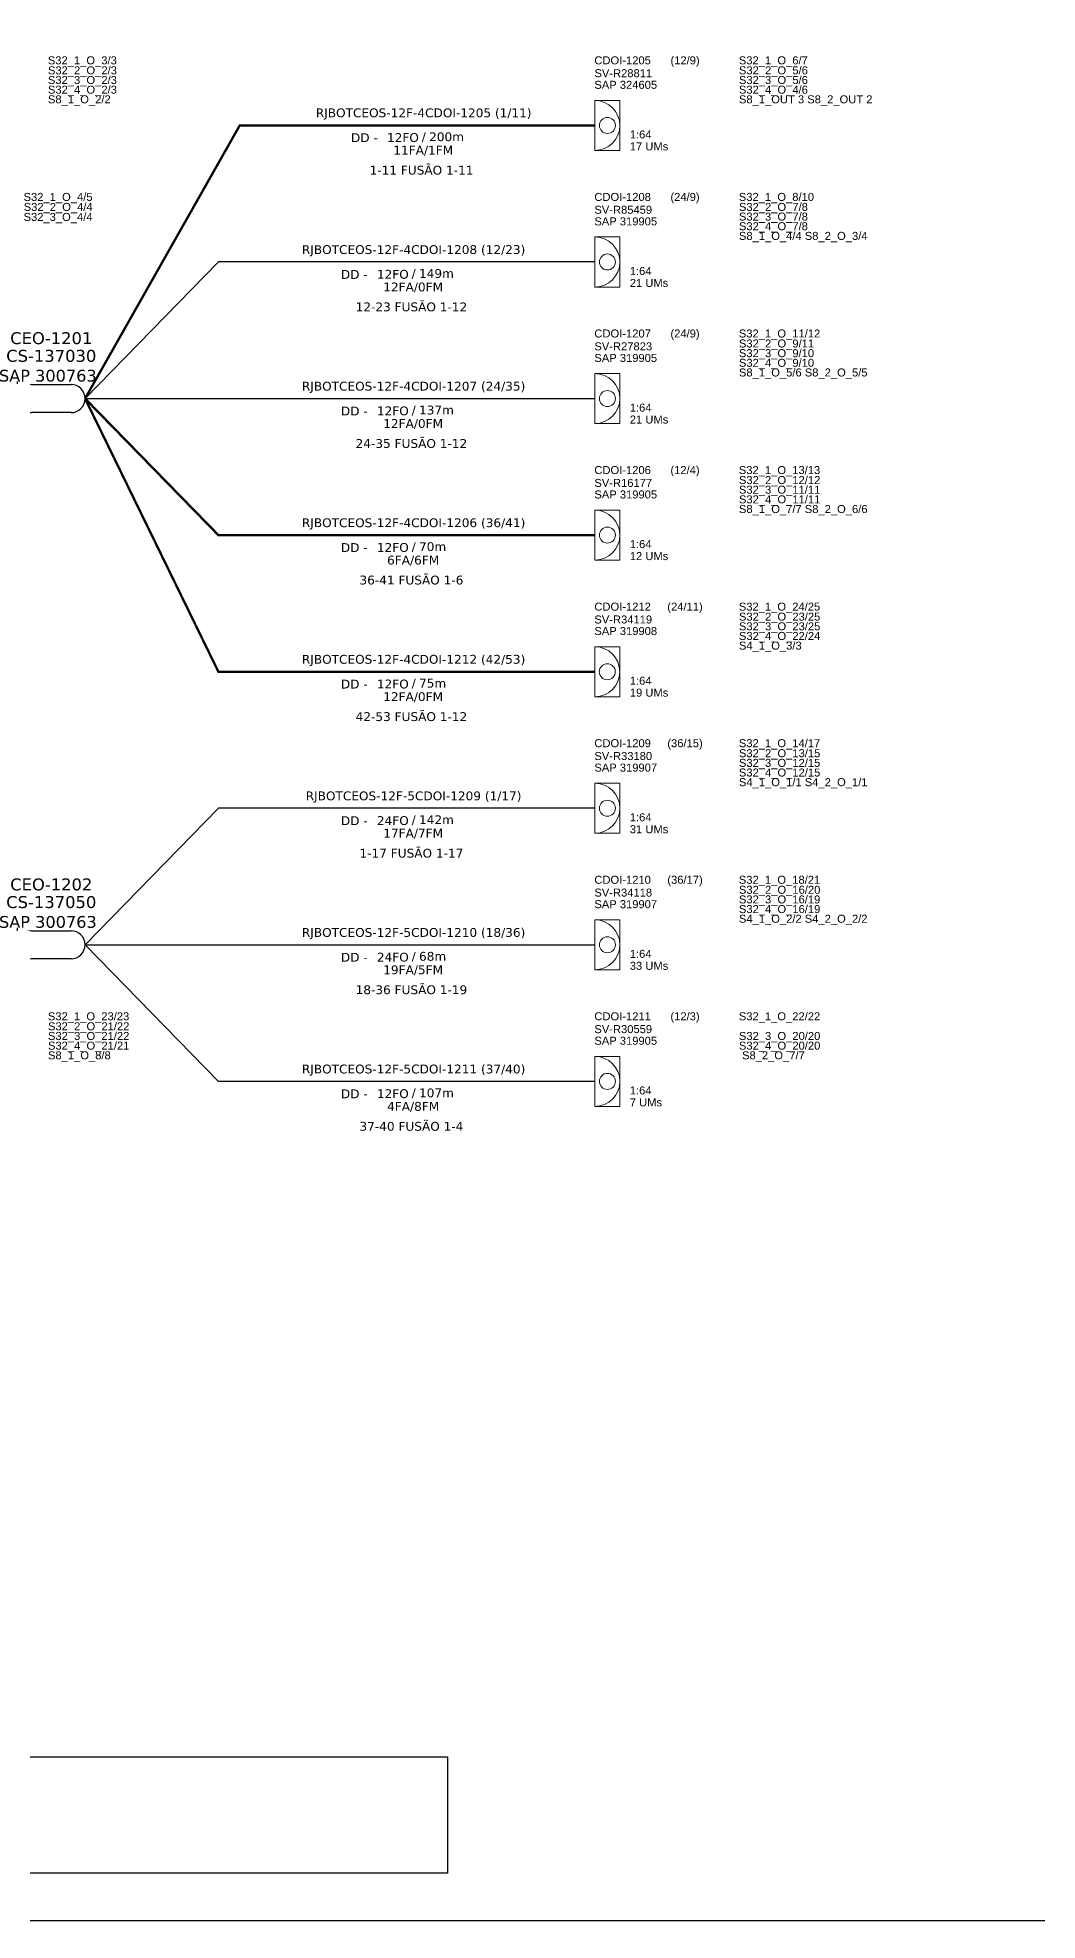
# Model space of a CAD drawing. Header units: millimetres. Extents: x 1934 to 2775, y 1519 to 2113.
# Drawn here: x 2142.1 to 2346.1, y 1519.2 to 1903.2 of the extents above; entities that cross this region are included whole.
import ezdxf
from ezdxf.enums import TextEntityAlignment as Align

# ---------------------------------------------------------------- set-up
doc = ezdxf.new("R2010")
doc.units = ezdxf.units.MM
doc.header["$LTSCALE"] = 3
doc.header["$MEASUREMENT"] = 0
doc.linetypes.add('1', pattern=[3000, 1000, 1000, 1000])
for name, color, linetype, lineweight in [("20.0-LEGENDA DOS CDO'S", 1, 'Continuous', 0), ('20.1-CDO_INTERIOR', 1, 'Continuous', 0), ('20.2-CDO_POSTE', 1, 'Continuous', 5), ('40.1-ETIQUETAS', 1, 'Continuous', 20)]:
    doc.layers.add(name, color=color, linetype=linetype, lineweight=lineweight)
doc.layers.add('20.4-CEO', color=1, linetype='Continuous')
doc.layers.add('20.5-CABO EM DUTO', color=1, linetype='Continuous')
doc.styles.add('ARIAL', font='arial.ttf')
doc.styles.add('siredit', font='verdana.ttf')

# ---------------------------------------------------------------- blocks, each defined once
blk = doc.blocks.new('CDO_INTERIOR_TROCA')
at = {"layer": '20.1-CDO_INTERIOR', "color": 0, "lineweight": 18}
blk.add_lwpolyline([(4.25, -4.25), (4.25, 4.25), (0, 4.25), (0, -4.25)], close=True, dxfattribs=at)
blk.add_circle((2.13, 0), 1.36, dxfattribs=at)
blk.add_arc((0, 0), 4.25, 270, 90, dxfattribs=at)
at = {"layer": "20.0-LEGENDA DOS CDO'S", "color": 0, "style": 'ARIAL'}
for tag, p in [('CDO_N', (-0.08, 10.38)), ('SPLITER_1', (24.48, 10.38)), ('SPLITER_2', (24.5, 8.68)), ('SAP_ANTIGO', (-0.08, 6.23)), ('SURVEY', (-0.08, 8.2)), ('/_SAP_NOVO', (12.37, 6.23)), ('SPLITER_3', (24.5, 7.04)), ('SPLITER_4', (24.5, 5.4)), ('SPLITER_5', (24.5, 3.75)), ('1:XX', (5.94, -2.22)), ('UMS', (5.94, -4.24))]:
    blk.add_attdef(tag, p, '', height=1.36, dxfattribs=at)
blk.add_attdef('FIBRAS_UTILIZADAS', text='', height=1.36, dxfattribs=at).set_placement((15.34, 10.38), align=Align.CENTER)
blk = doc.blocks.new('PDO_PST')
at = {"color": 1}
blk.add_line((2.5, 0), (-2.5, 0), dxfattribs=at)
at = {"color": 1, "const_width": 0.5}
blk.add_lwpolyline([(-0.25, -0.46, 1), (0.25, -0.46, 1)], format="xyb", close=True, dxfattribs=at)
at = {"color": 1}
blk.add_circle((0, 1.19), 0.862, dxfattribs=at)
blk.add_arc((0, 0), 2.5, 0, 180, dxfattribs=at)
blk = doc.blocks.new('CDOE_POSTE 2')
at = {"layer": '20.2-CDO_POSTE', "color": 0, "linetype": 'Continuous', "xscale": 1.700328304346724, "yscale": 1.700328304346724, "zscale": 1.700328304346724, "rotation": 269.882008258618}
blk.add_blockref('PDO_PST', (0.43, 0), dxfattribs=at)
at = {"layer": "20.0-LEGENDA DOS CDO'S", "color": 0, "style": 'ARIAL'}
for tag, p in [('CDO_N', (-0.47, 10.38)), ('SPLITER_1', (20.79, 10.38)), ('SPLITER_2', (20.8, 8.68)), ('SAP', (-0.47, 6.23)), ('CORDOALHA', (-0.47, 8.2)), ('1:XX', (6.36, -2.22)), ('UMS', (6.36, -4.24))]:
    blk.add_attdef(tag, p, '', height=1.36, dxfattribs=at)
blk.add_attdef('FIBRAS_UTILIZADAS', text='', height=1.36, dxfattribs=at).set_placement((14.95, 10.38), align=Align.CENTER)
blk = doc.blocks.new('CEO_UN')
at = {"layer": '20.4-CEO', "color": 0}
for p, q in [((-9.11, 2.39), (-2.39, 2.39)), ((-2.39, -2.39), (-9.11, -2.39))]:
    blk.add_line(p, q, dxfattribs=at)
blk.add_lwpolyline([(-11.5, -2.89), (-11.5, 2.89)], dxfattribs=at)
for centre, start, end in [((-9.11, 0), 90, 270), ((-2.39, 0), 270, 90)]:
    blk.add_arc(centre, 2.39, start, end, dxfattribs=at)
at = {"layer": '20.4-CEO', "color": 7, "style": 'siredit'}
for tag, height, p in [('NOME?', 2.03, (-5.75, 10.27)), ('LOCAL?', 2.03, (-5.75, 7.27)), ('TIPO?', 2, (-6.33, 3.89))]:
    blk.add_attdef(tag, text='', height=height, dxfattribs=at).set_placement(p, align=Align.MIDDLE_CENTER)
blk.add_attdef('FIBRAS_RESERVA', text='', height=2.03, dxfattribs=at).set_placement((-5.75, -3.97), align=Align.TOP_CENTER)
blk = doc.blocks.new('ETIQUETA_RS5F')
at = {"layer": '40.1-ETIQUETAS', "color": 0, "style": 'siredit'}
blk.add_text('/', height=1.5, dxfattribs=at).set_placement((1.55, -1.95), align=Align.MIDDLE_RIGHT)
for tag, p in [('ETIQUETA_R_PRIMARIA', (1.18, 4.1)), ('ETIQUETA_R_SECUNDARIA', (1.18, 2.1)), ('F_ATIVAS/F_MORTAS', (1.11, -4.24))]:
    blk.add_attdef(tag, text='', height=1.5, dxfattribs=at).set_placement(p, align=Align.MIDDLE_CENTER)
for tag, p in [('TIPO_CABO', (-6.62, -2.12)), ('CAP_CABO', (0.37, -2.09))]:
    blk.add_attdef(tag, text='', height=1.5, dxfattribs=at).set_placement(p, align=Align.MIDDLE_RIGHT)
blk.add_attdef('METROS', text='', height=1.5, dxfattribs=at).set_placement((2.11, -1.95), align=Align.MIDDLE_LEFT)
for tag, p in [('FUSÃO_1', (0.82, -8.39)), ('FUSÃO_2', (0.82, -10.6)), ('FUSÃO_3', (0.82, -12.93)), ('FUSÃO_4', (0.82, -15.14)), ('FUSÃO_5', (0.82, -17.16))]:
    blk.add_attdef(tag, text='', height=1.5, dxfattribs=at).set_placement(p, align=Align.CENTER)

msp = doc.modelspace()

# ---------------------------------------------------------------- linework, layer by layer
at = {"color": 0}
for p, q in [((1943.81, 1552.51), (2225.67, 1552.51)), ((2225.67, 1552.51), (2225.67, 1528.8)), ((2225.67, 1528.8), (1943.81, 1528.8))]:
    msp.add_line(p, q, dxfattribs=at)
at = {"linetype": 'Continuous'}
msp.add_lwpolyline([(1934.06, 1519.17), (2775.06, 1519.17), (2775.06, 2113.17), (1934.06, 2113.17)], close=True, dxfattribs=at)
at = {"layer": '20.5-CABO EM DUTO', "color": 1, "linetype": 'ByBlock', "const_width": 0.48}
msp.add_lwpolyline([(2255.77, 1885.33), (2183.31, 1885.33), (2183.31, 1885.33), (2151.75, 1829.61)], dxfattribs=at)
at = {"layer": '20.5-CABO EM DUTO', "color": 7, "linetype": '1', "ltscale": 0.12}
for points in [[(2255.77, 1857.47), (2178.95, 1857.47), (2151.75, 1829.61)], [(2151.75, 1829.61), (2255.77, 1829.61)]]:
    msp.add_lwpolyline(points, dxfattribs=at)
at = {"layer": '20.5-CABO EM DUTO', "color": 8, "linetype": 'ByBlock'}
for points in [[(2255.77, 1801.75, 0.48, 0.48, 0), (2178.95, 1801.75, 0.48, 0.48, 0), (2151.75, 1829.61, 0, 0, 0)], [(2255.76, 1773.89, 0.48, 0.48, 0), (2178.95, 1773.89, 0.48, 0.48, 0), (2151.75, 1829.61, 0, 0, 0)]]:
    msp.add_lwpolyline(points, format="xyseb", dxfattribs=at)
at = {"layer": '20.5-CABO EM DUTO', "color": 7, "linetype": 'ByBlock', "ltscale": 0.12}
for points in [[(2255.77, 1746.04), (2178.95, 1746.04), (2151.75, 1718.18)], [(2255.77, 1690.32), (2178.95, 1690.32), (2151.75, 1718.18)], [(2151.75, 1718.18), (2255.77, 1718.18)]]:
    msp.add_lwpolyline(points, dxfattribs=at)

# ---------------------------------------------------------------- block references
at = {"color": 7}
ref = msp.add_blockref('CDO_INTERIOR_TROCA', (2114.77, 1885.33), dxfattribs=dict(at, xscale=1.2, yscale=1.2, zscale=1.2))
ref.add_attrib('CDO_N', 'CDOI-1202', (2114.67, 1897.79), dxfattribs={"layer": "20.0-LEGENDA DOS CDO'S", "color": 0, "height": 1.632, "style": 'ARIAL'})
ref.add_attrib('FIBRAS_UTILIZADAS', '(12/7)', dxfattribs={"layer": "20.0-LEGENDA DOS CDO'S", "color": 0, "height": 1.632, "style": 'ARIAL'}).set_placement((2133.18, 1897.79), align=Align.CENTER)
ref.add_attrib('SURVEY', 'SV-R58457', (2114.68, 1895.17), dxfattribs={"layer": "20.0-LEGENDA DOS CDO'S", "color": 0, "height": 1.632, "style": 'ARIAL'})
ref.add_attrib('SAP_ANTIGO', 'SAP 319905', (2114.67, 1892.8), dxfattribs={"layer": "20.0-LEGENDA DOS CDO'S", "color": 0, "height": 1.632, "style": 'ARIAL'})
ref.add_attrib('1:XX', '1:64', (2121.91, 1882.67), dxfattribs={"layer": "20.0-LEGENDA DOS CDO'S", "color": 0, "height": 1.632, "style": 'ARIAL'})
ref.add_attrib('UMS', '11 UMs', (2121.91, 1880.24), dxfattribs={"layer": "20.0-LEGENDA DOS CDO'S", "color": 0, "height": 1.632, "style": 'ARIAL'})
ref.add_attrib('SPLITER_1', 'S32_1_O_3/3', (2144.15, 1897.79), dxfattribs={"layer": "20.0-LEGENDA DOS CDO'S", "color": 0, "height": 1.6323, "style": 'ARIAL'})
ref.add_attrib('SPLITER_2', 'S32_2_O_2/3', (2144.17, 1895.75), dxfattribs={"layer": "20.0-LEGENDA DOS CDO'S", "color": 0, "height": 1.6323, "style": 'ARIAL'})
ref.add_attrib('SPLITER_3', 'S32_3_O_2/3', (2144.17, 1893.78), dxfattribs={"layer": "20.0-LEGENDA DOS CDO'S", "color": 0, "height": 1.6323, "style": 'ARIAL'})
ref.add_attrib('SPLITER_4', 'S32_4_O_2/3', (2144.17, 1891.81), dxfattribs={"layer": "20.0-LEGENDA DOS CDO'S", "color": 0, "height": 1.6323, "style": 'ARIAL'})
ref.add_attrib('SPLITER_5', 'S8_1_O_2/2   ', (2144.17, 1889.84), dxfattribs={"layer": "20.0-LEGENDA DOS CDO'S", "color": 0, "height": 1.6323, "style": 'ARIAL'})
at = {"color": 1}
ref = msp.add_blockref('CDO_INTERIOR_TROCA', (2255.77, 1885.33), dxfattribs=dict(at, xscale=1.2, yscale=1.2, zscale=1.2))
ref.add_attrib('CDO_N', 'CDOI-1205', (2255.67, 1897.79), dxfattribs={"layer": "20.0-LEGENDA DOS CDO'S", "color": 0, "height": 1.632, "style": 'ARIAL'})
ref.add_attrib('FIBRAS_UTILIZADAS', '(12/9)', dxfattribs={"layer": "20.0-LEGENDA DOS CDO'S", "color": 0, "height": 1.632, "style": 'ARIAL'}).set_placement((2274.18, 1897.79), align=Align.CENTER)
ref.add_attrib('SURVEY', 'SV-R28811', (2255.68, 1895.17), dxfattribs={"layer": "20.0-LEGENDA DOS CDO'S", "color": 0, "height": 1.632, "style": 'ARIAL'})
ref.add_attrib('SAP_ANTIGO', 'SAP 324605', (2255.67, 1892.8), dxfattribs={"layer": "20.0-LEGENDA DOS CDO'S", "color": 0, "height": 1.632, "style": 'ARIAL'})
ref.add_attrib('1:XX', '1:64', (2262.9, 1882.67), dxfattribs={"layer": "20.0-LEGENDA DOS CDO'S", "color": 0, "height": 1.632, "style": 'ARIAL'})
ref.add_attrib('UMS', '17 UMs', (2262.9, 1880.24), dxfattribs={"layer": "20.0-LEGENDA DOS CDO'S", "color": 0, "height": 1.632, "style": 'ARIAL'})
ref.add_attrib('SPLITER_1', 'S32_1_O_6/7', (2285.15, 1897.79), dxfattribs={"layer": "20.0-LEGENDA DOS CDO'S", "color": 0, "height": 1.6323, "style": 'ARIAL'})
ref.add_attrib('SPLITER_2', 'S32_2_O_5/6', (2285.17, 1895.75), dxfattribs={"layer": "20.0-LEGENDA DOS CDO'S", "color": 0, "height": 1.6323, "style": 'ARIAL'})
ref.add_attrib('SPLITER_3', 'S32_3_O_5/6', (2285.17, 1893.78), dxfattribs={"layer": "20.0-LEGENDA DOS CDO'S", "color": 0, "height": 1.6323, "style": 'ARIAL'})
ref.add_attrib('SPLITER_4', 'S32_4_O_4/6', (2285.17, 1891.81), dxfattribs={"layer": "20.0-LEGENDA DOS CDO'S", "color": 0, "height": 1.6323, "style": 'ARIAL'})
ref.add_attrib('SPLITER_5', 'S8_1_OUT 3 S8_2_OUT 2', (2285.17, 1889.84), dxfattribs={"layer": "20.0-LEGENDA DOS CDO'S", "color": 0, "height": 1.6323, "style": 'ARIAL'})
at = {"color": 7, "linetype": '1'}
ref = msp.add_blockref('CDO_INTERIOR_TROCA', (2255.77, 1857.47), dxfattribs=dict(at, xscale=1.2, yscale=1.2, zscale=1.2))
ref.add_attrib('CDO_N', 'CDOI-1208', (2255.67, 1869.93), dxfattribs={"layer": "20.0-LEGENDA DOS CDO'S", "color": 0, "height": 1.632, "style": 'ARIAL'})
ref.add_attrib('FIBRAS_UTILIZADAS', '(24/9)', dxfattribs={"layer": "20.0-LEGENDA DOS CDO'S", "color": 0, "height": 1.632, "style": 'ARIAL'}).set_placement((2274.17, 1869.93), align=Align.CENTER)
ref.add_attrib('SURVEY', 'SV-R85459', (2255.67, 1867.31), dxfattribs={"layer": "20.0-LEGENDA DOS CDO'S", "color": 0, "height": 1.632, "style": 'ARIAL'})
ref.add_attrib('SAP_ANTIGO', 'SAP 319905', (2255.67, 1864.94), dxfattribs={"layer": "20.0-LEGENDA DOS CDO'S", "color": 0, "height": 1.632, "style": 'ARIAL'})
ref.add_attrib('1:XX', '1:64', (2262.9, 1854.81), dxfattribs={"layer": "20.0-LEGENDA DOS CDO'S", "color": 0, "height": 1.632, "style": 'ARIAL'})
ref.add_attrib('UMS', '21 UMs', (2262.9, 1852.38), dxfattribs={"layer": "20.0-LEGENDA DOS CDO'S", "color": 0, "height": 1.632, "style": 'ARIAL'})
ref.add_attrib('SPLITER_1', 'S32_1_O_8/10', (2285.15, 1869.93), dxfattribs={"layer": "20.0-LEGENDA DOS CDO'S", "color": 0, "height": 1.6323, "style": 'ARIAL'})
ref.add_attrib('SPLITER_2', 'S32_2_O_7/8', (2285.17, 1867.89), dxfattribs={"layer": "20.0-LEGENDA DOS CDO'S", "color": 0, "height": 1.6323, "style": 'ARIAL'})
ref.add_attrib('SPLITER_3', 'S32_3_O_7/8', (2285.17, 1865.92), dxfattribs={"layer": "20.0-LEGENDA DOS CDO'S", "color": 0, "height": 1.6323, "style": 'ARIAL'})
ref.add_attrib('SPLITER_4', 'S32_4_O_7/8', (2285.17, 1863.95), dxfattribs={"layer": "20.0-LEGENDA DOS CDO'S", "color": 0, "height": 1.6323, "style": 'ARIAL'})
ref.add_attrib('SPLITER_5', 'S8_1_O_4/4 S8_2_O_3/4  ', (2285.17, 1861.98), dxfattribs={"layer": "20.0-LEGENDA DOS CDO'S", "color": 0, "height": 1.6323, "style": 'ARIAL'})
ref = msp.add_blockref('CDO_INTERIOR_TROCA', (2255.77, 1829.61), dxfattribs=dict(at, xscale=1.2, yscale=1.2, zscale=1.2))
ref.add_attrib('CDO_N', 'CDOI-1207', (2255.67, 1842.07), dxfattribs={"layer": "20.0-LEGENDA DOS CDO'S", "color": 0, "height": 1.632, "style": 'ARIAL'})
ref.add_attrib('FIBRAS_UTILIZADAS', '(24/9)', dxfattribs={"layer": "20.0-LEGENDA DOS CDO'S", "color": 0, "height": 1.632, "style": 'ARIAL'}).set_placement((2274.17, 1842.07), align=Align.CENTER)
ref.add_attrib('SURVEY', 'SV-R27823', (2255.67, 1839.45), dxfattribs={"layer": "20.0-LEGENDA DOS CDO'S", "color": 0, "height": 1.632, "style": 'ARIAL'})
ref.add_attrib('SAP_ANTIGO', 'SAP 319905', (2255.67, 1837.08), dxfattribs={"layer": "20.0-LEGENDA DOS CDO'S", "color": 0, "height": 1.632, "style": 'ARIAL'})
ref.add_attrib('1:XX', '1:64', (2262.9, 1826.95), dxfattribs={"layer": "20.0-LEGENDA DOS CDO'S", "color": 0, "height": 1.632, "style": 'ARIAL'})
ref.add_attrib('UMS', '21 UMs', (2262.9, 1824.52), dxfattribs={"layer": "20.0-LEGENDA DOS CDO'S", "color": 0, "height": 1.632, "style": 'ARIAL'})
ref.add_attrib('SPLITER_1', 'S32_1_O_11/12', (2285.15, 1842.07), dxfattribs={"layer": "20.0-LEGENDA DOS CDO'S", "color": 0, "height": 1.6323, "style": 'ARIAL'})
ref.add_attrib('SPLITER_2', 'S32_2_O_9/11', (2285.17, 1840.03), dxfattribs={"layer": "20.0-LEGENDA DOS CDO'S", "color": 0, "height": 1.6323, "style": 'ARIAL'})
ref.add_attrib('SPLITER_3', 'S32_3_O_9/10', (2285.17, 1838.06), dxfattribs={"layer": "20.0-LEGENDA DOS CDO'S", "color": 0, "height": 1.6323, "style": 'ARIAL'})
ref.add_attrib('SPLITER_4', 'S32_4_O_9/10', (2285.17, 1836.09), dxfattribs={"layer": "20.0-LEGENDA DOS CDO'S", "color": 0, "height": 1.6323, "style": 'ARIAL'})
ref.add_attrib('SPLITER_5', 'S8_1_O_5/6 S8_2_O_5/5  ', (2285.17, 1834.12), dxfattribs={"layer": "20.0-LEGENDA DOS CDO'S", "color": 0, "height": 1.6323, "style": 'ARIAL'})
at = {"color": 8}
ref = msp.add_blockref('CDO_INTERIOR_TROCA', (2255.77, 1801.75), dxfattribs=dict(at, xscale=1.2, yscale=1.2, zscale=1.2))
ref.add_attrib('CDO_N', 'CDOI-1206', (2255.67, 1814.21), dxfattribs={"layer": "20.0-LEGENDA DOS CDO'S", "color": 0, "height": 1.632, "style": 'ARIAL'})
ref.add_attrib('FIBRAS_UTILIZADAS', '(12/4)', dxfattribs={"layer": "20.0-LEGENDA DOS CDO'S", "color": 0, "height": 1.632, "style": 'ARIAL'}).set_placement((2274.17, 1814.21), align=Align.CENTER)
ref.add_attrib('SURVEY', 'SV-R16177', (2255.67, 1811.59), dxfattribs={"layer": "20.0-LEGENDA DOS CDO'S", "color": 0, "height": 1.632, "style": 'ARIAL'})
ref.add_attrib('SAP_ANTIGO', 'SAP 319905', (2255.67, 1809.23), dxfattribs={"layer": "20.0-LEGENDA DOS CDO'S", "color": 0, "height": 1.632, "style": 'ARIAL'})
ref.add_attrib('1:XX', '1:64', (2262.9, 1799.1), dxfattribs={"layer": "20.0-LEGENDA DOS CDO'S", "color": 0, "height": 1.632, "style": 'ARIAL'})
ref.add_attrib('UMS', '12 UMs', (2262.9, 1796.66), dxfattribs={"layer": "20.0-LEGENDA DOS CDO'S", "color": 0, "height": 1.632, "style": 'ARIAL'})
ref.add_attrib('SPLITER_1', 'S32_1_O_13/13', (2285.15, 1814.21), dxfattribs={"layer": "20.0-LEGENDA DOS CDO'S", "color": 0, "height": 1.6323, "style": 'ARIAL'})
ref.add_attrib('SPLITER_2', 'S32_2_O_12/12', (2285.17, 1812.17), dxfattribs={"layer": "20.0-LEGENDA DOS CDO'S", "color": 0, "height": 1.6323, "style": 'ARIAL'})
ref.add_attrib('SPLITER_3', 'S32_3_O_11/11', (2285.17, 1810.2), dxfattribs={"layer": "20.0-LEGENDA DOS CDO'S", "color": 0, "height": 1.6323, "style": 'ARIAL'})
ref.add_attrib('SPLITER_4', 'S32_4_O_11/11', (2285.17, 1808.23), dxfattribs={"layer": "20.0-LEGENDA DOS CDO'S", "color": 0, "height": 1.6323, "style": 'ARIAL'})
ref.add_attrib('SPLITER_5', 'S8_1_O_7/7 S8_2_O_6/6  ', (2285.17, 1806.26), dxfattribs={"layer": "20.0-LEGENDA DOS CDO'S", "color": 0, "height": 1.6323, "style": 'ARIAL'})
ref = msp.add_blockref('CDO_INTERIOR_TROCA', (2255.76, 1773.89), dxfattribs=dict(at, xscale=1.2, yscale=1.2, zscale=1.2))
ref.add_attrib('CDO_N', 'CDOI-1212', (2255.67, 1786.35), dxfattribs={"layer": "20.0-LEGENDA DOS CDO'S", "color": 0, "height": 1.632, "style": 'ARIAL'})
ref.add_attrib('FIBRAS_UTILIZADAS', '(24/11)', dxfattribs={"layer": "20.0-LEGENDA DOS CDO'S", "color": 0, "height": 1.632, "style": 'ARIAL'}).set_placement((2274.17, 1786.35), align=Align.CENTER)
ref.add_attrib('SURVEY', 'SV-R34119', (2255.67, 1783.73), dxfattribs={"layer": "20.0-LEGENDA DOS CDO'S", "color": 0, "height": 1.632, "style": 'ARIAL'})
ref.add_attrib('SAP_ANTIGO', 'SAP 319908', (2255.67, 1781.37), dxfattribs={"layer": "20.0-LEGENDA DOS CDO'S", "color": 0, "height": 1.632, "style": 'ARIAL'})
ref.add_attrib('1:XX', '1:64', (2262.9, 1771.24), dxfattribs={"layer": "20.0-LEGENDA DOS CDO'S", "color": 0, "height": 1.632, "style": 'ARIAL'})
ref.add_attrib('UMS', '19 UMs', (2262.9, 1768.8), dxfattribs={"layer": "20.0-LEGENDA DOS CDO'S", "color": 0, "height": 1.632, "style": 'ARIAL'})
ref.add_attrib('SPLITER_1', 'S32_1_O_24/25', (2285.15, 1786.35), dxfattribs={"layer": "20.0-LEGENDA DOS CDO'S", "color": 0, "height": 1.6323, "style": 'ARIAL'})
ref.add_attrib('SPLITER_2', 'S32_2_O_23/25', (2285.17, 1784.31), dxfattribs={"layer": "20.0-LEGENDA DOS CDO'S", "color": 0, "height": 1.6323, "style": 'ARIAL'})
ref.add_attrib('SPLITER_3', 'S32_3_O_23/25', (2285.17, 1782.34), dxfattribs={"layer": "20.0-LEGENDA DOS CDO'S", "color": 0, "height": 1.6323, "style": 'ARIAL'})
ref.add_attrib('SPLITER_4', 'S32_4_O_22/24', (2285.17, 1780.37), dxfattribs={"layer": "20.0-LEGENDA DOS CDO'S", "color": 0, "height": 1.6323, "style": 'ARIAL'})
ref.add_attrib('SPLITER_5', 'S4_1_O_3/3   ', (2285.17, 1778.4), dxfattribs={"layer": "20.0-LEGENDA DOS CDO'S", "color": 0, "height": 1.6323, "style": 'ARIAL'})
at = {"color": 7}
ref = msp.add_blockref('CDO_INTERIOR_TROCA', (2255.77, 1746.04), dxfattribs=dict(at, xscale=1.2, yscale=1.2, zscale=1.2))
ref.add_attrib('CDO_N', 'CDOI-1209', (2255.67, 1758.49), dxfattribs={"layer": "20.0-LEGENDA DOS CDO'S", "color": 0, "height": 1.632, "style": 'ARIAL'})
ref.add_attrib('FIBRAS_UTILIZADAS', '(36/15)', dxfattribs={"layer": "20.0-LEGENDA DOS CDO'S", "color": 0, "height": 1.632, "style": 'ARIAL'}).set_placement((2274.17, 1758.49), align=Align.CENTER)
ref.add_attrib('SURVEY', 'SV-R33180', (2255.67, 1755.88), dxfattribs={"layer": "20.0-LEGENDA DOS CDO'S", "color": 0, "height": 1.632, "style": 'ARIAL'})
ref.add_attrib('SAP_ANTIGO', 'SAP 319907', (2255.67, 1753.51), dxfattribs={"layer": "20.0-LEGENDA DOS CDO'S", "color": 0, "height": 1.632, "style": 'ARIAL'})
ref.add_attrib('1:XX', '1:64', (2262.9, 1743.38), dxfattribs={"layer": "20.0-LEGENDA DOS CDO'S", "color": 0, "height": 1.632, "style": 'ARIAL'})
ref.add_attrib('UMS', '31 UMs', (2262.9, 1740.94), dxfattribs={"layer": "20.0-LEGENDA DOS CDO'S", "color": 0, "height": 1.632, "style": 'ARIAL'})
ref.add_attrib('SPLITER_1', 'S32_1_O_14/17', (2285.15, 1758.49), dxfattribs={"layer": "20.0-LEGENDA DOS CDO'S", "color": 0, "height": 1.6323, "style": 'ARIAL'})
ref.add_attrib('SPLITER_2', 'S32_2_O_13/15', (2285.17, 1756.45), dxfattribs={"layer": "20.0-LEGENDA DOS CDO'S", "color": 0, "height": 1.6323, "style": 'ARIAL'})
ref.add_attrib('SPLITER_3', 'S32_3_O_12/15', (2285.17, 1754.48), dxfattribs={"layer": "20.0-LEGENDA DOS CDO'S", "color": 0, "height": 1.6323, "style": 'ARIAL'})
ref.add_attrib('SPLITER_4', 'S32_4_O_12/15', (2285.17, 1752.51), dxfattribs={"layer": "20.0-LEGENDA DOS CDO'S", "color": 0, "height": 1.6323, "style": 'ARIAL'})
ref.add_attrib('SPLITER_5', 'S4_1_O_1/1 S4_2_O_1/1  ', (2285.17, 1750.54), dxfattribs={"layer": "20.0-LEGENDA DOS CDO'S", "color": 0, "height": 1.6323, "style": 'ARIAL'})
ref = msp.add_blockref('CDO_INTERIOR_TROCA', (2255.77, 1718.18), dxfattribs=dict(at, xscale=1.2, yscale=1.2, zscale=1.2))
ref.add_attrib('CDO_N', 'CDOI-1210', (2255.67, 1730.63), dxfattribs={"layer": "20.0-LEGENDA DOS CDO'S", "color": 0, "height": 1.632, "style": 'ARIAL'})
ref.add_attrib('FIBRAS_UTILIZADAS', '(36/17)', dxfattribs={"layer": "20.0-LEGENDA DOS CDO'S", "color": 0, "height": 1.632, "style": 'ARIAL'}).set_placement((2274.17, 1730.63), align=Align.CENTER)
ref.add_attrib('SURVEY', 'SV-R34118', (2255.67, 1728.02), dxfattribs={"layer": "20.0-LEGENDA DOS CDO'S", "color": 0, "height": 1.632, "style": 'ARIAL'})
ref.add_attrib('SAP_ANTIGO', 'SAP 319907', (2255.67, 1725.65), dxfattribs={"layer": "20.0-LEGENDA DOS CDO'S", "color": 0, "height": 1.632, "style": 'ARIAL'})
ref.add_attrib('1:XX', '1:64', (2262.9, 1715.52), dxfattribs={"layer": "20.0-LEGENDA DOS CDO'S", "color": 0, "height": 1.632, "style": 'ARIAL'})
ref.add_attrib('UMS', '33 UMs', (2262.9, 1713.08), dxfattribs={"layer": "20.0-LEGENDA DOS CDO'S", "color": 0, "height": 1.632, "style": 'ARIAL'})
ref.add_attrib('SPLITER_1', 'S32_1_O_18/21', (2285.15, 1730.63), dxfattribs={"layer": "20.0-LEGENDA DOS CDO'S", "color": 0, "height": 1.6323, "style": 'ARIAL'})
ref.add_attrib('SPLITER_2', 'S32_2_O_16/20', (2285.17, 1728.59), dxfattribs={"layer": "20.0-LEGENDA DOS CDO'S", "color": 0, "height": 1.6323, "style": 'ARIAL'})
ref.add_attrib('SPLITER_3', 'S32_3_O_16/19', (2285.17, 1726.62), dxfattribs={"layer": "20.0-LEGENDA DOS CDO'S", "color": 0, "height": 1.6323, "style": 'ARIAL'})
ref.add_attrib('SPLITER_4', 'S32_4_O_16/19', (2285.17, 1724.65), dxfattribs={"layer": "20.0-LEGENDA DOS CDO'S", "color": 0, "height": 1.6323, "style": 'ARIAL'})
ref.add_attrib('SPLITER_5', 'S4_1_O_2/2 S4_2_O_2/2  ', (2285.17, 1722.68), dxfattribs={"layer": "20.0-LEGENDA DOS CDO'S", "color": 0, "height": 1.6323, "style": 'ARIAL'})
ref = msp.add_blockref('CDO_INTERIOR_TROCA', (2114.78, 1690.32), dxfattribs=dict(at, xscale=1.2, yscale=1.2, zscale=1.2))
ref.add_attrib('CDO_N', 'CDOI-1204', (2114.68, 1702.78), dxfattribs={"layer": "20.0-LEGENDA DOS CDO'S", "color": 0, "height": 1.632, "style": 'ARIAL'})
ref.add_attrib('FIBRAS_UTILIZADAS', '(12/6)', dxfattribs={"layer": "20.0-LEGENDA DOS CDO'S", "color": 0, "height": 1.632, "style": 'ARIAL'}).set_placement((2133.18, 1702.78), align=Align.CENTER)
ref.add_attrib('SURVEY', 'SV-R21591', (2114.68, 1700.16), dxfattribs={"layer": "20.0-LEGENDA DOS CDO'S", "color": 0, "height": 1.632, "style": 'ARIAL'})
ref.add_attrib('SAP_ANTIGO', 'SAP 319905', (2114.68, 1697.79), dxfattribs={"layer": "20.0-LEGENDA DOS CDO'S", "color": 0, "height": 1.632, "style": 'ARIAL'})
ref.add_attrib('1:XX', '1:64', (2121.91, 1687.66), dxfattribs={"layer": "20.0-LEGENDA DOS CDO'S", "color": 0, "height": 1.632, "style": 'ARIAL'})
ref.add_attrib('UMS', '10 UMs', (2121.91, 1685.23), dxfattribs={"layer": "20.0-LEGENDA DOS CDO'S", "color": 0, "height": 1.632, "style": 'ARIAL'})
ref.add_attrib('SPLITER_1', 'S32_1_O_23/23', (2144.16, 1702.78), dxfattribs={"layer": "20.0-LEGENDA DOS CDO'S", "color": 0, "height": 1.6323, "style": 'ARIAL'})
ref.add_attrib('SPLITER_2', 'S32_2_O_21/22', (2144.18, 1700.74), dxfattribs={"layer": "20.0-LEGENDA DOS CDO'S", "color": 0, "height": 1.6323, "style": 'ARIAL'})
ref.add_attrib('SPLITER_3', 'S32_3_O_21/22', (2144.18, 1698.77), dxfattribs={"layer": "20.0-LEGENDA DOS CDO'S", "color": 0, "height": 1.6323, "style": 'ARIAL'})
ref.add_attrib('SPLITER_4', 'S32_4_O_21/21', (2144.18, 1696.79), dxfattribs={"layer": "20.0-LEGENDA DOS CDO'S", "color": 0, "height": 1.6323, "style": 'ARIAL'})
ref.add_attrib('SPLITER_5', 'S8_1_O_8/8   ', (2144.18, 1694.82), dxfattribs={"layer": "20.0-LEGENDA DOS CDO'S", "color": 0, "height": 1.6323, "style": 'ARIAL'})
ref = msp.add_blockref('CDO_INTERIOR_TROCA', (2255.77, 1690.32), dxfattribs=dict(at, xscale=1.2, yscale=1.2, zscale=1.2))
ref.add_attrib('CDO_N', 'CDOI-1211', (2255.67, 1702.78), dxfattribs={"layer": "20.0-LEGENDA DOS CDO'S", "color": 0, "height": 1.632, "style": 'ARIAL'})
ref.add_attrib('FIBRAS_UTILIZADAS', '(12/3)', dxfattribs={"layer": "20.0-LEGENDA DOS CDO'S", "color": 0, "height": 1.632, "style": 'ARIAL'}).set_placement((2274.17, 1702.78), align=Align.CENTER)
ref.add_attrib('SURVEY', 'SV-R30559', (2255.67, 1700.16), dxfattribs={"layer": "20.0-LEGENDA DOS CDO'S", "color": 0, "height": 1.632, "style": 'ARIAL'})
ref.add_attrib('SAP_ANTIGO', 'SAP 319905', (2255.67, 1697.79), dxfattribs={"layer": "20.0-LEGENDA DOS CDO'S", "color": 0, "height": 1.632, "style": 'ARIAL'})
ref.add_attrib('1:XX', '1:64', (2262.9, 1687.66), dxfattribs={"layer": "20.0-LEGENDA DOS CDO'S", "color": 0, "height": 1.632, "style": 'ARIAL'})
ref.add_attrib('UMS', '7 UMs', (2262.9, 1685.23), dxfattribs={"layer": "20.0-LEGENDA DOS CDO'S", "color": 0, "height": 1.632, "style": 'ARIAL'})
ref.add_attrib('SPLITER_1', 'S32_1_O_22/22', (2285.15, 1702.78), dxfattribs={"layer": "20.0-LEGENDA DOS CDO'S", "color": 0, "height": 1.6323, "style": 'ARIAL'})
ref.add_attrib('SPLITER_3', 'S32_3_O_20/20', (2285.17, 1698.77), dxfattribs={"layer": "20.0-LEGENDA DOS CDO'S", "color": 0, "height": 1.6323, "style": 'ARIAL'})
ref.add_attrib('SPLITER_4', 'S32_4_O_20/20', (2285.17, 1696.79), dxfattribs={"layer": "20.0-LEGENDA DOS CDO'S", "color": 0, "height": 1.6323, "style": 'ARIAL'})
ref.add_attrib('SPLITER_5', ' S8_2_O_7/7  ', (2285.17, 1694.82), dxfattribs={"layer": "20.0-LEGENDA DOS CDO'S", "color": 0, "height": 1.6323, "style": 'ARIAL'})
at = {"layer": '20.2-CDO_POSTE', "color": 7}
ref = msp.add_blockref('CDOE_POSTE 2', (2114.26, 1857.47), dxfattribs=dict(at, xscale=1.2, yscale=1.2, zscale=1.2))
ref.add_attrib('CDO_N', 'CDOE-1203', (2113.69, 1869.93), dxfattribs={"layer": "20.0-LEGENDA DOS CDO'S", "color": 0, "height": 1.632, "style": 'ARIAL'})
ref.add_attrib('FIBRAS_UTILIZADAS', '(8/4)', dxfattribs={"layer": "20.0-LEGENDA DOS CDO'S", "color": 0, "height": 1.632, "style": 'ARIAL'}).set_placement((2132.2, 1869.93), align=Align.CENTER)
ref.add_attrib('CORDOALHA', 'CORD', (2113.7, 1867.31), dxfattribs={"layer": "20.0-LEGENDA DOS CDO'S", "color": 0, "height": 1.632, "style": 'ARIAL'})
ref.add_attrib('SAP', 'SAP 319939', (2113.69, 1864.94), dxfattribs={"layer": "20.0-LEGENDA DOS CDO'S", "color": 0, "height": 1.632, "style": 'ARIAL'})
ref.add_attrib('1:XX', '1:64', (2121.89, 1854.81), dxfattribs={"layer": "20.0-LEGENDA DOS CDO'S", "color": 0, "height": 1.632, "style": 'ARIAL'})
ref.add_attrib('UMS', '4 UMs', (2121.89, 1852.38), dxfattribs={"layer": "20.0-LEGENDA DOS CDO'S", "color": 0, "height": 1.632, "style": 'ARIAL'})
ref.add_attrib('SPLITER_1', 'S32_1_O_4/5', (2139.2, 1869.93), dxfattribs={"layer": "20.0-LEGENDA DOS CDO'S", "color": 0, "height": 1.6323, "style": 'ARIAL'})
ref.add_attrib('SPLITER_2', 'S32_2_O_4/4', (2139.22, 1867.89), dxfattribs={"layer": "20.0-LEGENDA DOS CDO'S", "color": 0, "height": 1.6323, "style": 'ARIAL'})
ref.add_attrib('SPLITER_3', 'S32_3_O_4/4', (2139.2, 1865.85), dxfattribs={"layer": "20.0-LEGENDA DOS CDO'S", "color": 0, "height": 1.6323, "style": 'ARIAL'})
at = {"layer": '20.4-CEO', "color": 5}
ref = msp.add_blockref('CEO_UN', (2151.75, 1829.61), dxfattribs=dict(at, xscale=1.2, yscale=1.2, zscale=1.2))
ref.add_attrib('NOME?', 'CEO-1201', dxfattribs={"color": 5, "height": 2.433, "style": 'siredit'}).set_placement((2144.85, 1841.93), align=Align.MIDDLE_CENTER)
ref.add_attrib('LOCAL?', 'CS-137030', dxfattribs={"color": 5, "height": 2.433, "style": 'siredit'}).set_placement((2144.85, 1838.33), align=Align.MIDDLE_CENTER)
ref.add_attrib('TIPO?', 'SAP 300763', dxfattribs={"color": 5, "height": 2.4, "style": 'siredit'}).set_placement((2144.15, 1834.28), align=Align.MIDDLE_CENTER)
at = {"layer": '20.4-CEO', "color": 7}
ref = msp.add_blockref('CEO_UN', (2151.75, 1718.18), dxfattribs=dict(at, xscale=1.2, yscale=1.2, zscale=1.2))
ref.add_attrib('NOME?', 'CEO-1202', dxfattribs={"color": 7, "height": 2.433, "style": 'siredit'}).set_placement((2144.85, 1730.5), align=Align.MIDDLE_CENTER)
ref.add_attrib('LOCAL?', 'CS-137050', dxfattribs={"color": 7, "height": 2.433, "style": 'siredit'}).set_placement((2144.85, 1726.9), align=Align.MIDDLE_CENTER)
ref.add_attrib('TIPO?', 'SAP 300763', dxfattribs={"color": 7, "height": 2.4, "style": 'siredit'}).set_placement((2144.16, 1722.85), align=Align.MIDDLE_CENTER)
at = {"layer": '40.1-ETIQUETAS', "color": 1}
ref = msp.add_blockref('ETIQUETA_RS5F', (2219.42, 1885.37), dxfattribs=dict(at, xscale=1.2, yscale=1.2, zscale=1.2))
ref.add_attrib('ETIQUETA_R_SECUNDARIA', 'RJBOTCEOS-12F-4CDOI-1205 (1/11)', dxfattribs={"color": 0, "height": 1.8, "style": 'siredit'}).set_placement((2220.84, 1887.9), align=Align.MIDDLE_CENTER)
ref.add_attrib('TIPO_CABO', 'DD -', dxfattribs={"color": 0, "height": 1.8, "style": 'siredit'}).set_placement((2211.48, 1882.83), align=Align.MIDDLE_RIGHT)
ref.add_attrib('CAP_CABO', '12FO', dxfattribs={"color": 0, "height": 1.8, "style": 'siredit'}).set_placement((2219.86, 1882.86), align=Align.MIDDLE_RIGHT)
ref.add_attrib('METROS', '200m', dxfattribs={"color": 0, "height": 1.8, "style": 'siredit'}).set_placement((2221.95, 1883.02), align=Align.MIDDLE_LEFT)
ref.add_attrib('F_ATIVAS/F_MORTAS', '11FA/1FM', dxfattribs={"color": 0, "height": 1.8, "style": 'siredit'}).set_placement((2220.75, 1880.28), align=Align.MIDDLE_CENTER)
ref.add_attrib('FUSÃO_1', '1-11 FUSÃO 1-11', dxfattribs={"color": 0, "height": 1.8, "style": 'siredit'}).set_placement((2220.4, 1875.31), align=Align.CENTER)
at = {"layer": '40.1-ETIQUETAS', "color": 7, "linetype": '1'}
ref = msp.add_blockref('ETIQUETA_RS5F', (2217.36, 1857.47), dxfattribs=dict(at, xscale=1.2, yscale=1.2, zscale=1.2))
ref.add_attrib('ETIQUETA_R_SECUNDARIA', 'RJBOTCEOS-12F-4CDOI-1208 (12/23)', dxfattribs={"color": 0, "height": 1.8, "style": 'siredit'}).set_placement((2218.78, 1860), align=Align.MIDDLE_CENTER)
ref.add_attrib('TIPO_CABO', 'DD -', dxfattribs={"color": 0, "height": 1.8, "style": 'siredit'}).set_placement((2209.42, 1854.93), align=Align.MIDDLE_RIGHT)
ref.add_attrib('CAP_CABO', '12FO', dxfattribs={"color": 0, "height": 1.8, "style": 'siredit'}).set_placement((2217.8, 1854.96), align=Align.MIDDLE_RIGHT)
ref.add_attrib('METROS', '149m', dxfattribs={"color": 0, "height": 1.8, "style": 'siredit'}).set_placement((2219.89, 1855.13), align=Align.MIDDLE_LEFT)
ref.add_attrib('F_ATIVAS/F_MORTAS', '12FA/0FM', dxfattribs={"color": 0, "height": 1.8, "style": 'siredit'}).set_placement((2218.69, 1852.38), align=Align.MIDDLE_CENTER)
ref.add_attrib('FUSÃO_1', '12-23 FUSÃO 1-12', dxfattribs={"color": 0, "height": 1.8, "style": 'siredit'}).set_placement((2218.34, 1847.41), align=Align.CENTER)
ref = msp.add_blockref('ETIQUETA_RS5F', (2217.36, 1829.61), dxfattribs=dict(at, xscale=1.2, yscale=1.2, zscale=1.2))
ref.add_attrib('ETIQUETA_R_SECUNDARIA', 'RJBOTCEOS-12F-4CDOI-1207 (24/35)', dxfattribs={"color": 0, "height": 1.8, "style": 'siredit'}).set_placement((2218.78, 1832.14), align=Align.MIDDLE_CENTER)
ref.add_attrib('TIPO_CABO', 'DD -', dxfattribs={"color": 0, "height": 1.8, "style": 'siredit'}).set_placement((2209.42, 1827.07), align=Align.MIDDLE_RIGHT)
ref.add_attrib('CAP_CABO', '12FO', dxfattribs={"color": 0, "height": 1.8, "style": 'siredit'}).set_placement((2217.8, 1827.1), align=Align.MIDDLE_RIGHT)
ref.add_attrib('METROS', '137m', dxfattribs={"color": 0, "height": 1.8, "style": 'siredit'}).set_placement((2219.89, 1827.27), align=Align.MIDDLE_LEFT)
ref.add_attrib('F_ATIVAS/F_MORTAS', '12FA/0FM', dxfattribs={"color": 0, "height": 1.8, "style": 'siredit'}).set_placement((2218.69, 1824.52), align=Align.MIDDLE_CENTER)
ref.add_attrib('FUSÃO_1', '24-35 FUSÃO 1-12', dxfattribs={"color": 0, "height": 1.8, "style": 'siredit'}).set_placement((2218.34, 1819.55), align=Align.CENTER)
at = {"layer": '40.1-ETIQUETAS', "color": 8}
ref = msp.add_blockref('ETIQUETA_RS5F', (2217.36, 1801.75), dxfattribs=dict(at, xscale=1.2, yscale=1.2, zscale=1.2))
ref.add_attrib('ETIQUETA_R_SECUNDARIA', 'RJBOTCEOS-12F-4CDOI-1206 (36/41)', dxfattribs={"color": 0, "height": 1.8, "style": 'siredit'}).set_placement((2218.78, 1804.28), align=Align.MIDDLE_CENTER)
ref.add_attrib('TIPO_CABO', 'DD -', dxfattribs={"color": 0, "height": 1.8, "style": 'siredit'}).set_placement((2209.42, 1799.22), align=Align.MIDDLE_RIGHT)
ref.add_attrib('CAP_CABO', '12FO', dxfattribs={"color": 0, "height": 1.8, "style": 'siredit'}).set_placement((2217.8, 1799.24), align=Align.MIDDLE_RIGHT)
ref.add_attrib('METROS', '70m', dxfattribs={"color": 0, "height": 1.8, "style": 'siredit'}).set_placement((2219.89, 1799.41), align=Align.MIDDLE_LEFT)
ref.add_attrib('F_ATIVAS/F_MORTAS', '6FA/6FM', dxfattribs={"color": 0, "height": 1.8, "style": 'siredit'}).set_placement((2218.69, 1796.66), align=Align.MIDDLE_CENTER)
ref.add_attrib('FUSÃO_1', '36-41 FUSÃO 1-6', dxfattribs={"color": 0, "height": 1.8, "style": 'siredit'}).set_placement((2218.34, 1791.69), align=Align.CENTER)
ref = msp.add_blockref('ETIQUETA_RS5F', (2217.36, 1773.89), dxfattribs=dict(at, xscale=1.2, yscale=1.2, zscale=1.2))
ref.add_attrib('ETIQUETA_R_SECUNDARIA', 'RJBOTCEOS-12F-4CDOI-1212 (42/53)', dxfattribs={"color": 0, "height": 1.8, "style": 'siredit'}).set_placement((2218.78, 1776.42), align=Align.MIDDLE_CENTER)
ref.add_attrib('TIPO_CABO', 'DD -', dxfattribs={"color": 0, "height": 1.8, "style": 'siredit'}).set_placement((2209.42, 1771.36), align=Align.MIDDLE_RIGHT)
ref.add_attrib('CAP_CABO', '12FO', dxfattribs={"color": 0, "height": 1.8, "style": 'siredit'}).set_placement((2217.8, 1771.38), align=Align.MIDDLE_RIGHT)
ref.add_attrib('METROS', '75m', dxfattribs={"color": 0, "height": 1.8, "style": 'siredit'}).set_placement((2219.89, 1771.55), align=Align.MIDDLE_LEFT)
ref.add_attrib('F_ATIVAS/F_MORTAS', '12FA/0FM', dxfattribs={"color": 0, "height": 1.8, "style": 'siredit'}).set_placement((2218.69, 1768.8), align=Align.MIDDLE_CENTER)
ref.add_attrib('FUSÃO_1', '42-53 FUSÃO 1-12', dxfattribs={"color": 0, "height": 1.8, "style": 'siredit'}).set_placement((2218.34, 1763.83), align=Align.CENTER)
at = {"layer": '40.1-ETIQUETAS', "color": 7}
ref = msp.add_blockref('ETIQUETA_RS5F', (2217.36, 1746.04), dxfattribs=dict(at, xscale=1.2, yscale=1.2, zscale=1.2))
ref.add_attrib('ETIQUETA_R_SECUNDARIA', 'RJBOTCEOS-12F-5CDOI-1209 (1/17)', dxfattribs={"color": 0, "height": 1.8, "style": 'siredit'}).set_placement((2218.78, 1748.56), align=Align.MIDDLE_CENTER)
ref.add_attrib('TIPO_CABO', 'DD -', dxfattribs={"color": 0, "height": 1.8, "style": 'siredit'}).set_placement((2209.42, 1743.5), align=Align.MIDDLE_RIGHT)
ref.add_attrib('CAP_CABO', '24FO', dxfattribs={"color": 0, "height": 1.8, "style": 'siredit'}).set_placement((2217.8, 1743.52), align=Align.MIDDLE_RIGHT)
ref.add_attrib('METROS', '142m', dxfattribs={"color": 0, "height": 1.8, "style": 'siredit'}).set_placement((2219.89, 1743.69), align=Align.MIDDLE_LEFT)
ref.add_attrib('F_ATIVAS/F_MORTAS', '17FA/7FM', dxfattribs={"color": 0, "height": 1.8, "style": 'siredit'}).set_placement((2218.69, 1740.94), align=Align.MIDDLE_CENTER)
ref.add_attrib('FUSÃO_1', '1-17 FUSÃO 1-17', dxfattribs={"color": 0, "height": 1.8, "style": 'siredit'}).set_placement((2218.34, 1735.97), align=Align.CENTER)
ref = msp.add_blockref('ETIQUETA_RS5F', (2217.36, 1718.18), dxfattribs=dict(at, xscale=1.2, yscale=1.2, zscale=1.2))
ref.add_attrib('ETIQUETA_R_SECUNDARIA', 'RJBOTCEOS-12F-5CDOI-1210 (18/36)', dxfattribs={"color": 0, "height": 1.8, "style": 'siredit'}).set_placement((2218.78, 1720.7), align=Align.MIDDLE_CENTER)
ref.add_attrib('TIPO_CABO', 'DD -', dxfattribs={"color": 0, "height": 1.8, "style": 'siredit'}).set_placement((2209.42, 1715.64), align=Align.MIDDLE_RIGHT)
ref.add_attrib('CAP_CABO', '24FO', dxfattribs={"color": 0, "height": 1.8, "style": 'siredit'}).set_placement((2217.8, 1715.66), align=Align.MIDDLE_RIGHT)
ref.add_attrib('METROS', '68m', dxfattribs={"color": 0, "height": 1.8, "style": 'siredit'}).set_placement((2219.89, 1715.83), align=Align.MIDDLE_LEFT)
ref.add_attrib('F_ATIVAS/F_MORTAS', '19FA/5FM', dxfattribs={"color": 0, "height": 1.8, "style": 'siredit'}).set_placement((2218.69, 1713.08), align=Align.MIDDLE_CENTER)
ref.add_attrib('FUSÃO_1', '18-36 FUSÃO 1-19', dxfattribs={"color": 0, "height": 1.8, "style": 'siredit'}).set_placement((2218.34, 1708.11), align=Align.CENTER)
ref = msp.add_blockref('ETIQUETA_RS5F', (2217.36, 1690.32), dxfattribs=dict(at, xscale=1.2, yscale=1.2, zscale=1.2))
ref.add_attrib('ETIQUETA_R_SECUNDARIA', 'RJBOTCEOS-12F-5CDOI-1211 (37/40)', dxfattribs={"color": 0, "height": 1.8, "style": 'siredit'}).set_placement((2218.78, 1692.84), align=Align.MIDDLE_CENTER)
ref.add_attrib('TIPO_CABO', 'DD -', dxfattribs={"color": 0, "height": 1.8, "style": 'siredit'}).set_placement((2209.42, 1687.78), align=Align.MIDDLE_RIGHT)
ref.add_attrib('CAP_CABO', '12FO', dxfattribs={"color": 0, "height": 1.8, "style": 'siredit'}).set_placement((2217.8, 1687.81), align=Align.MIDDLE_RIGHT)
ref.add_attrib('METROS', '107m', dxfattribs={"color": 0, "height": 1.8, "style": 'siredit'}).set_placement((2219.89, 1687.97), align=Align.MIDDLE_LEFT)
ref.add_attrib('F_ATIVAS/F_MORTAS', '4FA/8FM', dxfattribs={"color": 0, "height": 1.8, "style": 'siredit'}).set_placement((2218.69, 1685.22), align=Align.MIDDLE_CENTER)
ref.add_attrib('FUSÃO_1', '37-40 FUSÃO 1-4', dxfattribs={"color": 0, "height": 1.8, "style": 'siredit'}).set_placement((2218.34, 1680.25), align=Align.CENTER)

doc.saveas('drawing.dxf')
